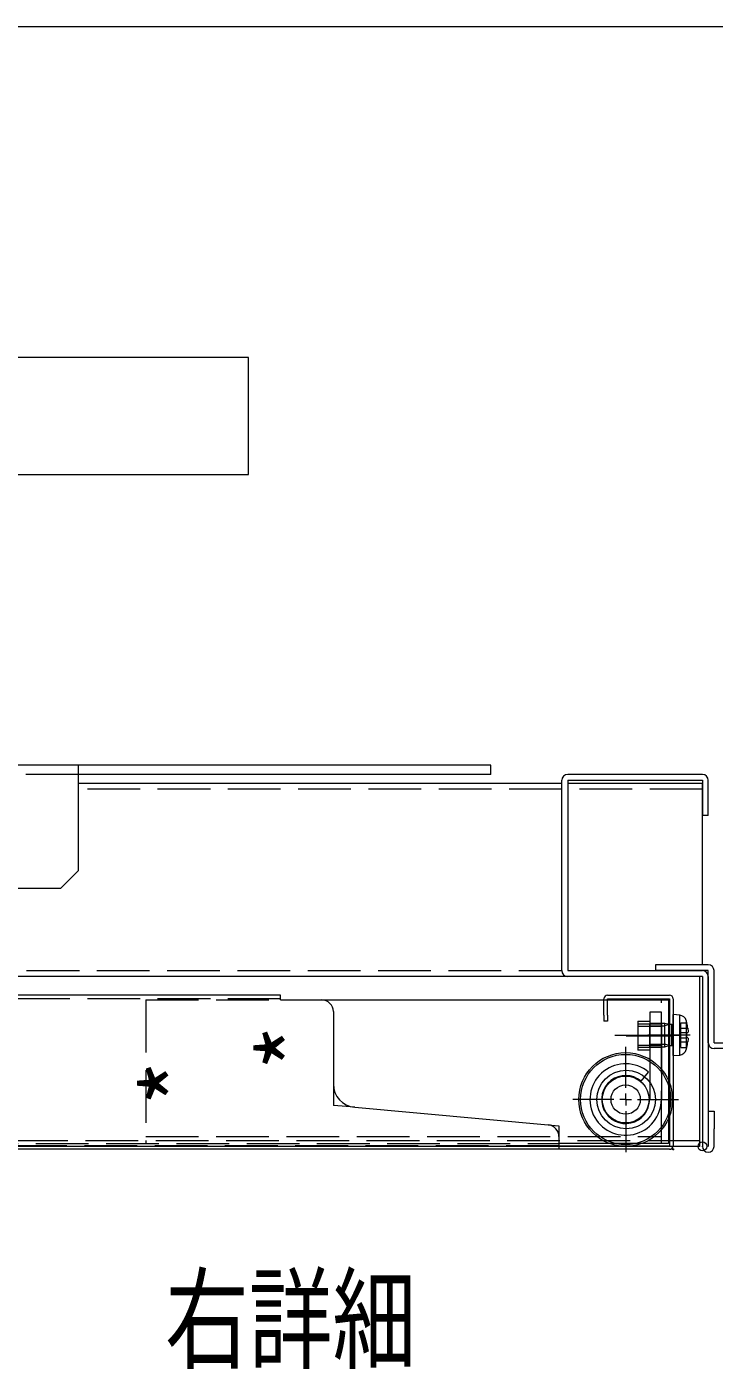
# Model space of a CAD drawing. Units: millimetres at full size, sheet at 1:3; details may follow other scales. Extents: x -616 to 554, y -508 to 310.
# Drawn here: x 275.1 to 392.4, y 80.3 to 309.5 of the extents above; entities that cross this region are included whole.
import ezdxf
from ezdxf.enums import TextEntityAlignment as Align

# ---------------------------------------------------------------- set-up
doc = ezdxf.new("R2010")
doc.units = ezdxf.units.MM
doc.header["$LTSCALE"] = 3
doc.header["$PDMODE"] = 32
doc.header["$PDSIZE"] = 1.5
for name, pattern in [('CHAIN1', [8, 5, -1, 1, -1]), ('DASHED3', [4, 3, -1]), ('DOUBLE_CHAIN1', [8.8, 5, -1, 0.6, -0.6, 0.6, -1])]:
    doc.linetypes.add(name, pattern=pattern)
for name, color, linetype, lineweight in [('0-0', 2, 'Continuous', 9), ('0-1', 7, 'Continuous', 9), ('0-2', 7, 'Continuous', 9), ('0-3', 7, 'Continuous', 9), ('0-4', 7, 'DOUBLE_CHAIN1', 9), ('0-5', 6, 'CHAIN1', 9), ('0-6', 7, 'Continuous', 9), ('0-7', 5, 'DASHED3', 9), ('0-8', 3, 'DOUBLE_CHAIN1', 9), ('0-A', 7, 'Continuous', 9), ('0-E', 7, 'Continuous', 9), ('0-F', 7, 'Continuous', 9)]:
    doc.layers.add(name, color=color, linetype=linetype, lineweight=lineweight)
doc.styles.add('ＭＳ ゴシック', font='')
doc.styles.get('ＭＳ ゴシック').set_extended_font_data('MS Gothic')

msp = doc.modelspace()

# ---------------------------------------------------------------- linework, layer by layer
at = {"layer": '0-0'}
for p, q in [((381.444, 141.273), (381.444, 139.273)), ((383.444, 141.273), (381.444, 141.273)), ((383.444, 139.273), (383.444, 141.273)), ((379.444, 139.773), (381.444, 139.773)), ((379.444, 139.773), (379.444, 134.773)), ((381.444, 139.273), (381.444, 126.373)), ((383.444, 139.273), (383.444, 126.373)), ((381.444, 134.773), (379.444, 134.773)), ((379.965, 129.525), (381.244, 131.063))]:
    msp.add_line(p, q, dxfattribs=at)
at = {"layer": '0-0', "linetype": 'CHAIN1'}
msp.add_line((375.475, 137.373), (386.489, 137.373), dxfattribs=at)
at = {"layer": '0-0', "color": 4}
for radius in [8, 7.7]:
    msp.add_circle((377.344, 126.373), radius, dxfattribs=at)
at = {"layer": '0-0'}
for radius in [6.1, 4.1]:
    msp.add_arc((377.344, 126.373), radius, 50.25706, 0, dxfattribs=at)
at = {"layer": '0-1', "color": 5}
msp.add_line((553.696, 309.522), (-616.304, 309.522), dxfattribs=at)
at = {"layer": '0-2', "color": 4, "linetype": 'CHAIN1'}
for p, q in [((377.344, 128.373), (377.344, 135.373)), ((375.344, 126.373), (368.344, 126.373)), ((377.344, 126.373), (376.344, 126.373)), ((377.344, 126.373), (377.344, 127.373)), ((377.344, 126.373), (377.344, 125.373)), ((377.344, 126.373), (378.344, 126.373)), ((379.344, 126.373), (386.344, 126.373)), ((377.344, 124.373), (377.344, 117.373))]:
    msp.add_line(p, q, dxfattribs=at)
at = {"layer": '0-2', "color": 2, "linetype": 'CHAIN1'}
for p, q in [((377.444, 137.273), (385.444, 137.273)), ((377.344, 128.373), (377.344, 133.473)), ((375.344, 126.373), (370.244, 126.373)), ((377.344, 126.373), (376.344, 126.373)), ((377.344, 126.373), (377.344, 127.373)), ((377.344, 126.373), (377.344, 125.373)), ((377.344, 126.373), (378.344, 126.373)), ((379.344, 126.373), (384.444, 126.373)), ((377.344, 124.373), (377.344, 119.273))]:
    msp.add_line(p, q, dxfattribs=at)
at = {"layer": '0-2'}
for p, q in [((385.29, 117.873), (385.598, 117.873)), ((385.444, 118.027), (385.444, 117.718))]:
    msp.add_line(p, q, dxfattribs=at)
msp.add_lwpolyline([(212.948, 253.084), (212.948, 233.084), (312.948, 233.084), (312.948, 253.084)], close=True, dxfattribs=at)
msp.add_point((390.444, 118.373), dxfattribs=at)
at = {"layer": '0-3'}
for p, q in [((283.944, 180.373), (366.444, 180.373)), ((367.444, 180.373), (390.444, 180.373)), ((390.444, 149.373), (390.444, 180.373)), ((390.444, 147.373), (143.079, 147.373)), ((389.944, 147.373), (389.944, 118.373)), ((318.444, 144.173), (143.079, 144.173)), ((318.444, 143.373), (318.444, 144.173)), ((318.444, 143.373), (325.444, 143.373)), ((373.644, 140.773), (373.644, 143.573)), ((374.244, 144.173), (384.844, 144.173)), ((374.244, 140.773), (374.244, 143.573)), ((374.244, 143.573), (384.844, 143.573)), ((384.844, 143.573), (384.844, 118.473)), ((385.444, 143.573), (385.444, 118.473)), ((327.444, 141.373), (327.444, 129.597)), ((327.444, 141.373), (327.444, 129.025)), ((331.082, 125.042), (364.125, 122.038)), ((365.944, 120.046), (365.944, 117.873)), ((384.844, 117.873), (143.079, 117.873)), ((389.944, 118.373), (189.127, 118.373)), ((384.644, 118.873), (365.944, 118.873)), ((365.944, 118.473), (384.844, 118.473))]:
    msp.add_line(p, q, dxfattribs=at)
at = {"layer": '0-3', "linetype": 'DASHED3'}
for p, q in [((318.444, 143.573), (143.079, 143.573)), ((295.444, 143.373), (295.444, 118.873)), ((295.444, 143.373), (318.444, 143.373)), ((383.444, 118.873), (383.444, 143.373)), ((373.644, 140.773), (373.644, 139.773)), ((374.244, 140.773), (374.244, 139.773)), ((374.244, 139.773), (373.644, 139.773)), ((295.444, 120.073), (383.444, 120.073)), ((365.944, 118.473), (143.079, 118.473)), ((252.644, 118.873), (365.944, 118.873))]:
    msp.add_line(p, q, dxfattribs=at)
at = {"layer": '0-3'}
msp.add_lwpolyline([(325.444, 143.373), (384.644, 143.373), (384.644, 118.873)], dxfattribs=at)
msp.add_circle((377.444, 126.373), 5, dxfattribs=at)
for centre, radius, start, end in [((325.444, 141.373), 2, 0, 90), ((374.244, 143.573), 0.6, 90, 180), ((384.844, 143.573), 0.6, 0, 90), ((331.444, 129.025), 4, 180, 264.80557), ((363.944, 120.046), 2, 0, 84.80557), ((384.844, 118.473), 0.6, 270, 0)]:
    msp.add_arc(centre, radius, start, end, dxfattribs=at)
at = {"layer": '0-4', "color": 2, "linetype": 'DASHED3'}
for p, q in [((386.744, 139.473), (387.783, 139.473)), ((386.744, 135.273), (386.744, 139.473)), ((386.744, 138.539), (387.956, 138.539)), ((386.744, 137.839), (387.783, 137.839)), ((386.744, 136.906), (387.783, 136.906)), ((386.744, 136.206), (387.956, 136.206)), ((386.744, 135.273), (387.783, 135.273))]:
    msp.add_line(p, q, dxfattribs=at)
at = {"layer": '0-4'}
for p, q in [((327.444, 129.025), (327.444, 125.373)), ((331.082, 125.042), (327.444, 125.373)), ((364.125, 122.038), (365.944, 121.873)), ((365.944, 121.873), (365.944, 120.046))]:
    msp.add_line(p, q, dxfattribs=at)
at = {"layer": '0-5'}
msp.add_line((388.374, 137.373), (381.114, 137.373), dxfattribs=at)
at = {"layer": '0-6'}
for p, q in [((385.444, 133.873), (385.444, 140.873)), ((386.564, 140.775), (385.444, 140.873)), ((381.444, 135.373), (381.444, 139.373)), ((385.244, 139.158), (384.744, 139.158)), ((387.783, 139.473), (387.796, 139.473)), ((387.783, 137.839), (387.956, 137.839)), ((381.444, 135.373), (384.044, 135.373)), ((384.044, 135.373), (384.744, 135.587)), ((384.744, 135.587), (385.244, 135.587)), ((387.956, 136.906), (387.783, 136.906)), ((387.796, 135.273), (387.783, 135.273)), ((385.444, 133.873), (386.564, 133.971))]:
    msp.add_line(p, q, dxfattribs=at)
for points in [[(384.044, 135.373), (384.044, 139.373), (381.444, 139.373)], [(384.744, 135.587), (384.744, 139.158), (384.044, 139.373)], [(387.956, 138.539), (387.97, 138.423), (387.981, 138.31), (387.989, 138.203), (387.993, 138.105), (387.994, 138.02), (387.991, 137.949), (387.985, 137.895), (387.975, 137.859), (387.966, 137.844), (387.956, 137.839)], [(387.956, 136.906), (387.97, 136.896), (387.981, 136.867), (387.989, 136.82), (387.993, 136.755), (387.994, 136.675), (387.991, 136.582), (387.985, 136.48), (387.975, 136.37), (387.966, 136.288), (387.956, 136.206)]]:
    msp.add_lwpolyline(points, dxfattribs=at)
for centre, radius, start, end in [((386.45, 139.48), 1.3, 15.88085, 85), ((379.044, 137.373), 9, 13.4934, 15.88085), ((385.244, 139.358), 0.2, 270, 0), ((379.044, 137.373), 8.988, 7.45828, 13.51192), ((379.044, 137.373), 8.752, 356.94332, 3.05668), ((385.244, 135.387), 0.2, 360, 90), ((379.044, 137.373), 9, 344.11915, 346.5066), ((379.044, 137.373), 8.988, 346.48808, 352.54172), ((386.45, 135.266), 1.3, 275, 344.11915)]:
    msp.add_arc(centre, radius, start, end, dxfattribs=at)
at = {"layer": '0-7'}
for p, q in [((283.944, 181.873), (200.944, 181.873)), ((366.444, 179.373), (283.944, 179.373)), ((390.444, 179.373), (367.444, 179.373)), ((143.079, 148.373), (366.444, 148.373)), ((367.444, 148.373), (390.444, 148.373)), ((189.127, 119.373), (389.944, 119.373))]:
    msp.add_line(p, q, dxfattribs=at)
at = {"layer": '0-7', "color": 2, "linetype": 'Continuous'}
for p, q in [((386.564, 133.971), (386.564, 140.775)), ((387.701, 134.91), (387.701, 139.835)), ((385.244, 135.587), (385.244, 139.158))]:
    msp.add_line(p, q, dxfattribs=at)
at = {"layer": '0-7', "color": 2}
for p, q in [((379.444, 139.273), (383.444, 139.273)), ((379.444, 138.923), (383.444, 138.923)), ((383.444, 135.623), (379.444, 135.623)), ((383.444, 135.273), (379.444, 135.273))]:
    msp.add_line(p, q, dxfattribs=at)
at = {"layer": '0-8', "color": 2, "linetype": 'Continuous'}
for p, q in [((381.444, 138.943), (384.044, 138.943)), ((384.744, 139.158), (384.044, 138.943)), ((381.444, 135.802), (384.044, 135.802)), ((384.744, 135.587), (384.044, 135.802))]:
    msp.add_line(p, q, dxfattribs=at)
at = {"layer": '0-E'}
for p, q in [((354.344, 183.473), (200.944, 183.473)), ((283.944, 165.473), (283.944, 183.473)), ((354.344, 181.873), (354.344, 183.473)), ((354.344, 181.873), (283.944, 181.873)), ((390.444, 181.873), (367.444, 181.873)), ((366.444, 148.373), (366.444, 180.873)), ((367.444, 180.873), (390.444, 180.873)), ((367.444, 180.873), (367.444, 148.373)), ((390.444, 180.873), (390.444, 174.873)), ((391.444, 174.873), (391.444, 180.873)), ((391.444, 174.873), (390.444, 174.873)), ((283.944, 165.473), (280.944, 162.473)), ((203.944, 162.473), (280.944, 162.473)), ((367.444, 148.373), (390.444, 148.373)), ((390.444, 147.373), (367.444, 147.373)), ((391.444, 148.373), (382.444, 148.373)), ((390.444, 147.373), (390.444, 118.373)), ((391.444, 136.073), (391.444, 148.373)), ((391.444, 147.373), (391.444, 118.373)), ((392.444, 136.073), (392.444, 148.373)), ((392.444, 136.073), (403.444, 136.073)), ((403.444, 135.073), (392.444, 135.073)), ((392.444, 118.373), (392.444, 121.373))]:
    msp.add_line(p, q, dxfattribs=at)
for points in [[(391.444, 149.373), (382.444, 149.373), (382.444, 148.373)], [(391.444, 124.373), (392.444, 124.373), (392.444, 121.373)]]:
    msp.add_lwpolyline(points, dxfattribs=at)
for centre, start, end in [((367.444, 180.873), 90, 180), ((390.444, 180.873), 0, 90), ((391.444, 148.373), 0, 90), ((367.444, 148.373), 180, 270), ((390.444, 147.373), 0, 90), ((392.444, 136.073), 180, 270), ((391.444, 118.373), 180, 270), ((391.444, 118.373), 270, 0)]:
    msp.add_arc(centre, 1, start, end, dxfattribs=at)
at = {"layer": '0-F', "color": 4}
for radius in [4, 2.5]:
    msp.add_circle((377.344, 126.373), radius, dxfattribs=at)

# ---------------------------------------------------------------- texts
at = {"layer": '0-4', "style": 'ＭＳ ゴシック'}
for p in [(330.689, 131.048), (310.802, 125.005)]:
    msp.add_text('*', height=12.21, rotation=90, dxfattribs=at).set_placement(p, align=Align.BOTTOM_LEFT)
at = {"layer": '0-A', "style": 'ＭＳ ゴシック', "width": 0.75}
msp.add_text('右詳細', height=13.96, dxfattribs=at).set_placement((298.713, 77.688), align=Align.BOTTOM_LEFT)

doc.saveas('drawing.dxf')
